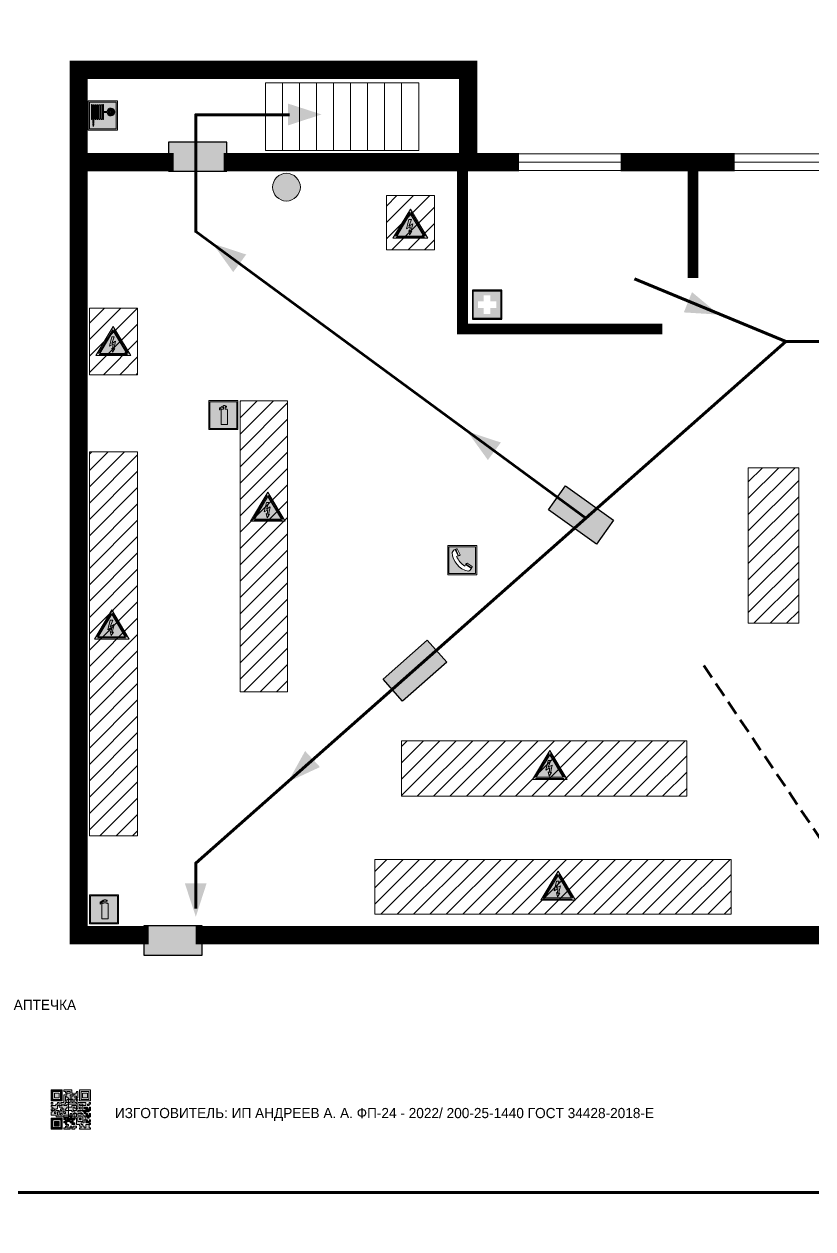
# Model space of a CAD drawing. Header units: millimetres. Extents: x 13114 to 67229, y 22859 to 38520.
# Drawn here: x 24663.7 to 24880.3, y 25450 to 25781.1 of the extents above; entities that cross this region are included whole.
import ezdxf

# ---------------------------------------------------------------- set-up
doc = ezdxf.new("R2010")
doc.units = ezdxf.units.MM
doc.linetypes.add('{ Wide Dash }', pattern=[12, 4, -2, 4, -2])
doc.layers.add('План_Штампы', color=7, linetype='Continuous')
doc.styles.add('обычный', font='arial.ttf')

# ---------------------------------------------------------------- blocks, each defined once
blk = doc.blocks.new('QR')
at = {"lineweight": 0}
h = blk.add_hatch(color=256, dxfattribs=at)
h.dxf.hatch_style = 1
h.paths.add_polyline_path([(9241.16, 2687.38), (9242.01, 2687.38), (9242.01, 2687.83), (9241.59, 2687.83), (9241.59, 2688.68), (9239.45, 2688.68), (9239.45, 2688.25), (9239.86, 2688.25), (9239.86, 2687.83), (9240.29, 2687.83), (9240.29, 2688.25), (9241.16, 2688.25), (9241.16, 2687.83), (9240.29, 2687.83), (9240.29, 2687.38), (9239.45, 2687.38), (9239.45, 2685.22), (9238.57, 2685.22), (9238.57, 2684.8), (9239.02, 2684.8), (9239.02, 2684.37), (9238.13, 2684.37), (9238.13, 2683.92), (9239.02, 2683.92), (9239.02, 2683.5), (9239.44, 2683.5), (9239.44, 2682.64), (9239.87, 2682.64), (9239.87, 2682.18), (9239.44, 2682.18), (9239.44, 2682.64), (9238.13, 2682.64), (9238.13, 2681.76), (9237.71, 2681.76), (9237.71, 2682.64), (9238.13, 2682.64), (9238.13, 2683.07), (9237.27, 2683.07), (9237.27, 2683.51), (9237.71, 2683.51), (9237.71, 2684.37), (9238.13, 2684.37), (9238.13, 2685.22), (9237.71, 2685.22), (9237.71, 2684.8), (9237.28, 2684.8), (9237.28, 2684.38), (9235.98, 2684.38), (9235.98, 2683.92), (9236.4, 2683.92), (9236.4, 2683.49), (9236.84, 2683.49), (9236.84, 2683.07), (9236.4, 2683.07), (9236.4, 2682.64), (9235.98, 2682.64), (9235.98, 2681.76), (9237.29, 2681.76), (9237.29, 2681.33), (9239.43, 2681.33), (9239.43, 2681.76), (9240.74, 2681.76), (9240.74, 2683.05), (9239.87, 2683.05), (9239.87, 2683.5), (9240.29, 2683.5), (9240.29, 2683.91), (9240.74, 2683.91), (9240.74, 2684.81), (9240.29, 2684.81), (9240.29, 2684.79), (9240.29, 2684.37), (9239.45, 2684.37), (9239.45, 2684.8), (9239.87, 2684.8), (9239.87, 2685.21), (9240.74, 2685.21), (9240.74, 2686.1), (9240.29, 2686.1), (9240.29, 2685.64), (9239.86, 2685.64), (9239.86, 2686.95), (9240.29, 2686.95), (9240.29, 2686.52), (9240.74, 2686.52), (9240.74, 2686.1), (9241.16, 2686.1), (9241.16, 2686.53), (9241.59, 2686.53), (9241.59, 2686.1), (9242.02, 2686.1), (9242.02, 2685.21), (9241.59, 2685.21), (9241.59, 2686.1), (9241.16, 2686.1), (9241.16, 2685.21), (9240.74, 2685.21), (9240.74, 2684.81), (9242.89, 2684.81), (9242.89, 2685.22), (9242.47, 2685.22), (9242.47, 2686.11), (9242.89, 2686.11), (9242.89, 2686.52), (9242.46, 2686.52), (9242.46, 2686.95), (9242.89, 2686.95), (9242.89, 2686.52), (9243.32, 2686.52), (9243.32, 2688.26), (9242.9, 2688.26), (9242.9, 2687.83), (9242.47, 2687.83), (9242.47, 2687.38), (9242.01, 2687.38), (9242.01, 2686.94), (9241.16, 2686.94)])
h.paths.add_polyline_path([(9239.02, 2682.18), (9239.02, 2681.76), (9238.54, 2681.76), (9238.54, 2682.18)], flags=16)
h.paths.add_polyline_path([(9237.27, 2682.65), (9237.27, 2682.19), (9236.83, 2682.19), (9236.83, 2682.65)], flags=16)
h = blk.add_hatch(color=256, dxfattribs=at)
h.dxf.hatch_style = 1
h.paths.add_polyline_path([(9238.15, 2687.83), (9236.83, 2687.83), (9236.83, 2686.52), (9238.15, 2686.52)], flags=0)
h.paths.add_polyline_path([(9239.01, 2685.65), (9239.01, 2688.68), (9235.98, 2688.68), (9235.98, 2685.65)])
h.paths.add_polyline_path([(9236.41, 2686.1), (9236.41, 2688.26), (9238.56, 2688.26), (9238.56, 2686.1)], flags=16)
h.paths.add_polyline_path([(9236.83, 2686.52), (9236.83, 2687.83), (9238.15, 2687.83), (9238.15, 2686.52)], flags=0)
h = blk.add_hatch(color=256, dxfattribs=at)
h.dxf.hatch_style = 1
h.paths.add_polyline_path([(9238.15, 2686.52), (9238.15, 2687.83), (9236.83, 2687.83), (9236.83, 2686.52)])
h.paths.add_polyline_path([(9245.91, 2686.52), (9245.91, 2687.83), (9244.59, 2687.83), (9244.59, 2686.52)], flags=0)
h.paths.add_polyline_path([(9246.77, 2685.65), (9246.77, 2688.68), (9243.74, 2688.68), (9243.74, 2685.65)])
h.paths.add_polyline_path([(9244.17, 2686.1), (9244.17, 2688.26), (9246.32, 2688.26), (9246.32, 2686.1)], flags=16)
h.paths.add_polyline_path([(9244.59, 2686.52), (9244.59, 2687.83), (9245.91, 2687.83), (9245.91, 2686.52)], flags=0)
h = blk.add_hatch(color=256, dxfattribs=at)
h.dxf.hatch_style = 1
h.paths.add_polyline_path([(9243.32, 2686.11), (9242.89, 2686.11), (9242.89, 2685.64), (9243.32, 2685.64)])
h.paths.add_polyline_path([(9239.02, 2683.07), (9239.02, 2683.5), (9238.56, 2683.5), (9238.56, 2683.07)])
h.paths.add_polyline_path([(9236.4, 2684.8), (9236.4, 2685.22), (9235.98, 2685.22), (9235.98, 2684.8)])
h.paths.add_polyline_path([(9236.4, 2683.07), (9236.4, 2683.49), (9235.98, 2683.49), (9235.98, 2683.07)])
h = blk.add_hatch(color=256, dxfattribs=at)
h.dxf.hatch_style = 1
h.paths.add_polyline_path([(9240.75, 2681.76), (9240.75, 2681.35), (9241.17, 2681.35), (9241.17, 2681.76)])
h.paths.add_polyline_path([(9241.6, 2682.18), (9241.17, 2682.18), (9241.17, 2681.76), (9241.6, 2681.76)])
h.paths.add_polyline_path([(9242.47, 2681.34), (9242.47, 2682.19), (9242.02, 2682.19), (9242.02, 2681.76), (9241.6, 2681.76), (9241.6, 2681.34)])
h.paths.add_polyline_path([(9239.87, 2678.3), (9239.44, 2678.3), (9239.44, 2677.89), (9241.17, 2677.89), (9241.17, 2678.3), (9240.28, 2678.3), (9240.28, 2678.73), (9239.87, 2678.73)])
h.paths.add_polyline_path([(9240.75, 2678.73), (9240.75, 2679.19), (9240.28, 2679.19), (9240.28, 2678.73)])
h.paths.add_polyline_path([(9241.6, 2678.73), (9241.17, 2678.73), (9241.17, 2678.3), (9241.6, 2678.3)])
h.paths.add_polyline_path([(9242.02, 2678.3), (9241.6, 2678.3), (9241.6, 2677.89), (9242.48, 2677.89), (9242.48, 2678.31), (9242.9, 2678.31), (9242.9, 2678.73), (9242.02, 2678.73)])
h.paths.add_polyline_path([(9246.36, 2684.37), (9246.36, 2684.79), (9245.93, 2684.79), (9245.93, 2684.37)])
h.paths.add_polyline_path([(9246.78, 2685.2), (9246.36, 2685.2), (9246.36, 2684.79), (9246.78, 2684.79)])
h.paths.add_polyline_path([(9245.91, 2687.83), (9244.59, 2687.83), (9244.59, 2686.52), (9245.91, 2686.52)])
h = blk.add_hatch(color=256, dxfattribs=at)
h.dxf.hatch_style = 1
h.paths.add_polyline_path([(9243.32, 2682.64), (9243.32, 2683.07), (9244.62, 2683.07), (9244.62, 2684.37), (9243.74, 2684.37), (9243.74, 2684.8), (9244.62, 2684.8), (9244.62, 2684.37), (9245.48, 2684.37), (9245.48, 2685.22), (9243.32, 2685.22), (9243.32, 2683.5), (9242.89, 2683.5), (9242.89, 2683.06), (9242.01, 2683.06), (9242.01, 2683.91), (9242.47, 2683.91), (9242.47, 2683.5), (9242.89, 2683.5), (9242.89, 2684.38), (9241.59, 2684.38), (9241.59, 2683.91), (9240.74, 2683.91), (9240.74, 2683.05), (9241.59, 2683.05), (9241.59, 2682.64), (9242.47, 2682.64), (9242.47, 2682.19), (9242.91, 2682.19), (9242.91, 2681.34), (9242.48, 2681.34), (9242.48, 2680.91), (9242.91, 2680.91), (9242.91, 2679.17), (9243.75, 2679.17), (9243.75, 2678.73), (9244.2, 2678.73), (9244.2, 2678.3), (9243.75, 2678.3), (9243.75, 2677.88), (9246.78, 2677.88), (9246.78, 2678.3), (9246.35, 2678.3), (9246.35, 2679.19), (9245.48, 2679.19), (9245.48, 2678.31), (9245.05, 2678.31), (9245.05, 2678.73), (9244.62, 2678.73), (9244.62, 2679.19), (9244.2, 2679.19), (9244.2, 2679.61), (9245.05, 2679.61), (9245.05, 2680.46), (9245.48, 2680.46), (9245.48, 2681.34), (9245.04, 2681.34), (9245.04, 2681.76), (9244.63, 2681.76), (9244.63, 2682.19), (9244.21, 2682.19), (9244.21, 2681.76), (9243.32, 2681.76), (9243.32, 2682.19), (9244.21, 2682.19), (9244.21, 2682.64)])
h.paths.add_polyline_path([(9243.75, 2683.49), (9243.75, 2683.92), (9244.21, 2683.92), (9244.21, 2683.49)], flags=16)
h.paths.add_polyline_path([(9243.32, 2681.34), (9244.63, 2681.34), (9244.63, 2680.04), (9243.32, 2680.04)], flags=16)
h.paths.add_polyline_path([(9243.76, 2680.89), (9244.18, 2680.89), (9244.18, 2680.48), (9243.76, 2680.48)], flags=0)
h = blk.add_hatch(color=256, dxfattribs=at)
h.dxf.hatch_style = 1
h.paths.add_polyline_path([(9246.36, 2683.07), (9246.78, 2683.07), (9246.78, 2683.92), (9246.36, 2683.92), (9246.36, 2683.49), (9245.92, 2683.49), (9245.92, 2683.92), (9245.06, 2683.92), (9245.06, 2683.49), (9245.48, 2683.49), (9245.48, 2683.07), (9244.62, 2683.07), (9244.62, 2682.65), (9245.05, 2682.65), (9245.05, 2682.18), (9245.48, 2682.18), (9245.48, 2682.65), (9246.36, 2682.65)])
h.paths.add_polyline_path([(9246.78, 2682.18), (9246.36, 2682.18), (9246.36, 2681.75), (9245.92, 2681.75), (9245.92, 2682.18), (9245.48, 2682.18), (9245.48, 2681.34), (9245.48, 2681.34), (9245.94, 2681.34), (9245.94, 2680.91), (9246.36, 2680.91), (9246.36, 2681.34), (9246.78, 2681.34)])
h = blk.add_hatch(color=256, dxfattribs=at)
h.dxf.hatch_style = 1
h.paths.add_polyline_path([(9235.98, 2680.9), (9235.98, 2677.86), (9239.02, 2677.86), (9239.02, 2680.9)])
h.paths.add_polyline_path([(9238.57, 2680.48), (9238.57, 2678.32), (9236.41, 2678.32), (9236.41, 2680.48)], flags=16)
h.paths.add_polyline_path([(9238.15, 2680.05), (9238.15, 2678.74), (9236.83, 2678.74), (9236.83, 2680.05)], flags=0)
h = blk.add_hatch(color=256, dxfattribs=at)
h.dxf.hatch_style = 1
h.paths.add_polyline_path([(9238.15, 2680.05), (9236.83, 2680.05), (9236.83, 2678.74), (9238.15, 2678.74)])
h = blk.add_hatch(color=256, dxfattribs=at)
h.dxf.hatch_style = 1
h.paths.add_polyline_path([(9242.02, 2680.46), (9242.48, 2680.46), (9242.48, 2680.91), (9241.58, 2680.91), (9241.58, 2681.35), (9241.17, 2681.35), (9241.17, 2680.91), (9240.75, 2680.91), (9240.75, 2681.33), (9239.43, 2681.33), (9239.43, 2680.46), (9239.86, 2680.46), (9239.86, 2680.92), (9240.3, 2680.92), (9240.3, 2680.46), (9239.86, 2680.46), (9239.86, 2680.04), (9239.44, 2680.04), (9239.44, 2679.62), (9239.86, 2679.62), (9239.86, 2679.19), (9240.29, 2679.19), (9240.29, 2680.03), (9241.18, 2680.03), (9241.18, 2680.47), (9241.6, 2680.47), (9241.6, 2680.03), (9241.18, 2680.03), (9241.18, 2679.61), (9241.6, 2679.61), (9241.6, 2679.19), (9242.47, 2679.19), (9242.47, 2679.6), (9242.02, 2679.6)])
h = blk.add_hatch(color=256, dxfattribs=at)
h.dxf.hatch_style = 1
h.paths.add_polyline_path([(9244.18, 2680.48), (9244.18, 2680.89), (9243.76, 2680.89), (9243.76, 2680.48)])
h = blk.add_hatch(color=256, dxfattribs=at)
h.dxf.hatch_style = 1
h.paths.add_polyline_path([(9245.93, 2680.04), (9245.93, 2680.46), (9245.48, 2680.46), (9245.48, 2679.62), (9246.35, 2679.62), (9246.35, 2680.04)])
h.paths.add_polyline_path([(9246.78, 2680.04), (9246.78, 2680.46), (9246.35, 2680.46), (9246.35, 2680.04)])
h.paths.add_polyline_path([(9246.78, 2679.18), (9246.78, 2679.62), (9246.35, 2679.62), (9246.35, 2679.18)])
for points in [[(9237.71, 2685.22), (9238.13, 2685.22), (9238.13, 2684.37), (9237.71, 2684.37), (9237.71, 2683.51), (9237.27, 2683.51), (9237.27, 2683.07), (9238.13, 2683.07), (9238.13, 2682.64), (9237.71, 2682.64), (9237.71, 2681.76), (9238.13, 2681.76), (9238.13, 2682.64), (9239.44, 2682.64), (9239.44, 2683.5), (9239.02, 2683.5), (9239.02, 2683.07), (9238.56, 2683.07), (9238.56, 2683.5), (9239.02, 2683.5), (9239.02, 2683.92), (9238.13, 2683.92), (9238.13, 2684.37), (9239.02, 2684.37), (9239.02, 2684.8), (9238.57, 2684.8), (9238.57, 2685.22), (9239.45, 2685.22), (9239.45, 2687.38), (9240.29, 2687.38), (9240.29, 2687.83), (9239.86, 2687.83), (9239.86, 2688.25), (9239.45, 2688.25), (9239.45, 2688.68), (9241.59, 2688.68), (9241.59, 2687.83), (9242.01, 2687.83), (9242.01, 2687.38), (9242.47, 2687.38), (9242.47, 2687.83), (9242.9, 2687.83), (9242.9, 2688.26), (9243.32, 2688.26), (9243.32, 2686.52), (9242.89, 2686.52), (9242.89, 2686.11), (9243.32, 2686.11), (9243.32, 2685.64), (9242.89, 2685.64), (9242.89, 2686.11), (9242.47, 2686.11), (9242.47, 2685.22), (9242.89, 2685.22), (9242.89, 2684.81), (9240.74, 2684.81), (9240.74, 2683.91), (9241.59, 2683.91), (9241.59, 2684.38), (9242.89, 2684.38), (9242.89, 2683.5), (9242.47, 2683.5), (9242.47, 2683.91), (9242.01, 2683.91), (9242.01, 2683.06), (9242.89, 2683.06), (9242.89, 2683.5), (9243.32, 2683.5), (9243.32, 2685.22), (9245.48, 2685.22), (9245.48, 2684.37), (9244.62, 2684.37), (9244.62, 2683.07), (9245.48, 2683.07), (9245.48, 2683.49), (9245.06, 2683.49), (9245.06, 2683.92), (9245.92, 2683.92), (9245.92, 2683.49), (9246.36, 2683.49), (9246.36, 2683.92), (9246.78, 2683.92), (9246.78, 2683.07), (9246.36, 2683.07), (9246.36, 2682.65), (9245.48, 2682.65), (9245.48, 2682.18), (9245.92, 2682.18), (9245.92, 2681.75), (9246.36, 2681.75), (9246.36, 2682.18), (9246.78, 2682.18), (9246.78, 2681.34), (9246.36, 2681.34), (9246.36, 2680.91), (9245.94, 2680.91), (9245.94, 2681.34), (9245.48, 2681.34), (9245.48, 2680.46), (9245.93, 2680.46), (9245.93, 2680.04), (9246.35, 2680.04), (9246.35, 2680.46), (9246.78, 2680.46), (9246.78, 2680.04), (9246.78, 2680.04), (9246.35, 2680.04), (9246.35, 2679.62), (9246.78, 2679.62), (9246.78, 2679.18), (9246.35, 2679.18), (9246.35, 2678.3), (9246.78, 2678.3), (9246.78, 2677.88), (9243.75, 2677.88), (9243.75, 2678.3), (9244.2, 2678.3), (9244.2, 2678.73), (9243.75, 2678.73), (9243.75, 2679.17), (9242.91, 2679.17), (9242.91, 2680.91), (9242.48, 2680.91), (9242.48, 2680.46), (9242.02, 2680.46), (9242.02, 2679.6), (9242.47, 2679.6), (9242.47, 2679.19), (9241.6, 2679.19), (9241.6, 2679.61), (9241.18, 2679.61), (9241.18, 2680.03), (9240.29, 2680.03), (9240.29, 2679.19), (9240.75, 2679.19), (9240.75, 2678.73), (9240.28, 2678.73), (9240.28, 2678.3), (9241.17, 2678.3), (9241.17, 2678.73), (9241.6, 2678.73), (9241.6, 2678.3), (9242.02, 2678.3), (9242.02, 2678.73), (9242.9, 2678.73), (9242.9, 2678.31), (9242.48, 2678.31), (9242.48, 2677.89), (9241.6, 2677.89), (9241.6, 2678.3), (9241.17, 2678.3), (9241.17, 2677.89), (9239.44, 2677.89), (9239.44, 2678.3), (9239.87, 2678.3), (9239.87, 2678.73), (9240.28, 2678.73), (9240.28, 2679.19), (9240.29, 2679.19), (9239.86, 2679.19), (9239.86, 2679.62), (9239.44, 2679.62), (9239.44, 2680.04), (9239.86, 2680.04), (9239.86, 2680.46), (9239.43, 2680.46), (9239.43, 2681.33), (9237.29, 2681.33), (9237.29, 2681.76), (9235.98, 2681.76), (9235.98, 2682.64), (9236.4, 2682.64), (9236.4, 2683.07), (9235.98, 2683.07), (9235.98, 2683.49), (9236.4, 2683.49), (9236.4, 2683.92), (9235.98, 2683.92), (9235.98, 2684.38), (9237.28, 2684.38), (9237.28, 2684.8), (9237.71, 2684.8), (9237.71, 2685.22), (9237.92, 2685.22)], [(9240.74, 2685.21), (9239.87, 2685.21), (9239.87, 2684.8), (9239.45, 2684.8), (9239.45, 2684.37), (9240.29, 2684.37), (9240.29, 2684.79), (9240.29, 2684.81), (9240.74, 2684.81), (9240.74, 2685.21), (9239.87, 2685.21)], [(9240.74, 2686.1), (9240.74, 2686.52), (9240.29, 2686.52), (9240.29, 2686.95), (9239.86, 2686.95), (9239.86, 2685.64), (9240.29, 2685.64), (9240.29, 2686.1), (9240.74, 2686.1), (9240.74, 2686.52)], [(9240.74, 2683.05), (9240.74, 2681.76), (9239.43, 2681.76), (9239.43, 2681.33), (9240.75, 2681.33), (9240.75, 2681.35), (9240.75, 2680.91), (9241.17, 2680.91), (9241.17, 2681.35), (9241.58, 2681.35), (9241.58, 2680.91), (9242.48, 2680.91), (9242.48, 2681.34), (9242.91, 2681.34), (9242.91, 2682.19), (9242.47, 2682.19), (9242.47, 2682.64), (9241.59, 2682.64), (9241.59, 2683.05), (9240.74, 2683.05)], [(9240.74, 2683.91), (9240.29, 2683.91), (9240.29, 2683.5), (9239.87, 2683.5), (9239.87, 2683.05), (9240.74, 2683.05), (9240.74, 2683.91)], [(9241.6, 2681.76), (9242.02, 2681.76), (9242.02, 2682.19), (9242.47, 2682.19), (9242.47, 2681.34), (9241.6, 2681.34), (9241.6, 2681.76)], [(9244.62, 2683.07), (9243.32, 2683.07), (9243.32, 2682.64), (9244.21, 2682.64), (9244.21, 2682.19), (9243.32, 2682.19), (9243.32, 2681.76), (9244.21, 2681.76), (9244.21, 2682.19), (9244.63, 2682.19), (9244.63, 2681.76), (9245.04, 2681.76), (9245.04, 2681.34), (9245.48, 2681.34)], [(9244.62, 2684.37), (9244.62, 2684.8), (9243.74, 2684.8), (9243.74, 2684.37), (9244.62, 2684.37)], [(9245.48, 2682.18), (9245.05, 2682.18), (9245.05, 2682.65), (9244.62, 2682.65), (9244.62, 2683.07)], [(9245.48, 2682.18), (9245.48, 2681.34)], [(9239.86, 2680.46), (9239.86, 2680.92), (9240.3, 2680.92), (9240.3, 2680.46), (9239.86, 2680.46)], [(9245.48, 2680.46), (9245.05, 2680.46), (9245.05, 2679.61), (9244.2, 2679.61), (9244.2, 2679.19), (9244.62, 2679.19), (9244.62, 2678.73), (9245.05, 2678.73), (9245.05, 2678.31), (9245.48, 2678.31), (9245.48, 2679.19), (9246.35, 2679.19), (9246.35, 2679.07)], [(9246.35, 2679.62), (9245.48, 2679.62), (9245.48, 2680.46)], [(9245.48, 2680.46), (9245.48, 2679.62), (9246.35, 2679.62), (9246.35, 2680.04), (9245.93, 2680.04), (9245.93, 2680.46), (9245.48, 2680.46), (9245.48, 2679.62)], [(9246.35, 2679.62), (9246.35, 2679.18)]]:
    blk.add_lwpolyline(points, dxfattribs=at)
for points in [[(9235.98, 2685.65), (9239.01, 2685.65), (9239.01, 2688.68), (9235.98, 2688.68)], [(9243.74, 2685.65), (9246.77, 2685.65), (9246.77, 2688.68), (9243.74, 2688.68)], [(9235.98, 2684.8), (9236.4, 2684.8), (9236.4, 2685.22), (9235.98, 2685.22)], [(9236.41, 2688.26), (9238.56, 2688.26), (9238.56, 2686.1), (9236.41, 2686.1)], [(9236.83, 2687.83), (9238.15, 2687.83), (9238.15, 2686.52), (9236.83, 2686.52)], [(9240.29, 2687.83), (9241.16, 2687.83), (9241.16, 2688.25), (9240.29, 2688.25)], [(9240.29, 2688.25), (9241.16, 2688.25), (9241.16, 2687.83), (9240.29, 2687.83)], [(9241.16, 2686.1), (9240.74, 2686.1), (9240.74, 2685.21), (9241.16, 2685.21)], [(9242.01, 2687.38), (9241.16, 2687.38), (9241.16, 2686.94), (9242.01, 2686.94)], [(9241.16, 2687.38), (9242.01, 2687.38), (9242.01, 2686.94), (9241.16, 2686.94)], [(9241.16, 2686.53), (9241.59, 2686.53), (9241.59, 2686.1), (9241.16, 2686.1)], [(9241.59, 2686.1), (9242.02, 2686.1), (9242.02, 2685.21), (9241.59, 2685.21)], [(9242.89, 2686.52), (9242.46, 2686.52), (9242.46, 2686.95), (9242.89, 2686.95)], [(9244.17, 2688.26), (9246.32, 2688.26), (9246.32, 2686.1), (9244.17, 2686.1)], [(9244.59, 2687.83), (9245.91, 2687.83), (9245.91, 2686.52), (9244.59, 2686.52)], [(9246.36, 2685.2), (9246.78, 2685.2), (9246.78, 2684.79), (9246.36, 2684.79)], [(9236.4, 2683.07), (9236.84, 2683.07), (9236.84, 2683.49), (9236.4, 2683.49)], [(9236.83, 2682.19), (9237.27, 2682.19), (9237.27, 2682.65), (9236.83, 2682.65)], [(9238.54, 2682.18), (9239.02, 2682.18), (9239.02, 2681.76), (9238.54, 2681.76)], [(9239.44, 2682.64), (9239.87, 2682.64), (9239.87, 2682.18), (9239.44, 2682.18)], [(9240.75, 2681.76), (9241.17, 2681.76), (9241.17, 2681.35), (9240.75, 2681.35)], [(9241.17, 2682.18), (9241.6, 2682.18), (9241.6, 2681.76), (9241.17, 2681.76)], [(9243.75, 2683.92), (9244.21, 2683.92), (9244.21, 2683.49), (9243.75, 2683.49)], [(9245.93, 2684.79), (9246.36, 2684.79), (9246.36, 2684.37), (9245.93, 2684.37)], [(9235.98, 2677.86), (9239.02, 2677.86), (9239.02, 2680.9), (9235.98, 2680.9)], [(9236.41, 2680.48), (9238.57, 2680.48), (9238.57, 2678.32), (9236.41, 2678.32)], [(9236.83, 2680.05), (9238.15, 2680.05), (9238.15, 2678.74), (9236.83, 2678.74)], [(9241.18, 2680.03), (9241.6, 2680.03), (9241.6, 2680.47), (9241.18, 2680.47)], [(9243.32, 2680.04), (9244.63, 2680.04), (9244.63, 2681.34), (9243.32, 2681.34)], [(9243.76, 2680.89), (9244.18, 2680.89), (9244.18, 2680.48), (9243.76, 2680.48)]]:
    blk.add_lwpolyline(points, close=True, dxfattribs=at)
blk = doc.blocks.new('A$C7B4425F7')
at = {"true_color": 0xffffff}
blk.add_hatch(color=7, dxfattribs=at).paths.add_polyline_path([(0, 0), (-16, 0), (-16, -8), (0, -8)])
h = blk.add_hatch(color=126)
h.paths.add_polyline_path([(-0.2, -0.2), (-15.8, -0.2), (-15.8, -7.8), (-0.2, -7.8)])
h.paths.add_polyline_path([(-11.76, -2.03), (-11.76, -3.66), (-11.17, -3.66, -0.568275), (-11.17, -6.18), (-12.58, -6.18), (-12.58, -2.03)], flags=16)
h.paths.add_polyline_path([(-13.33, -4.12, -0.495768), (-13.59, -6.18), (-15.03, -6.18), (-15.03, -2.03), (-13.59, -2.03, -0.487973)], flags=16)
h.paths.add_polyline_path([(-10.25, -2.03), (-9.48, -2.03), (-9.48, -6.18), (-10.25, -6.18)], flags=16)
h.paths.add_polyline_path([(-13.84, -3.69), (-14.24, -3.69), (-14.24, -3.03), (-13.9, -3.03, -0.692621)], flags=0)
h.paths.add_polyline_path([(-9.15, -2.03), (-8.4, -2.03), (-8.04, -3.07), (-7.68, -2.03), (-6.93, -2.03), (-7.64, -4.1), (-6.93, -6.18), (-7.68, -6.18), (-8.04, -5.14), (-8.4, -6.18), (-9.15, -6.18), (-8.44, -4.1)], flags=16)
h.paths.add_polyline_path([(-11.76, -4.46), (-11.42, -4.46, -0.692621), (-11.36, -5.12), (-11.76, -5.12)], flags=0)
h.paths.add_polyline_path([(-13.9, -5.2), (-14.24, -5.2), (-14.24, -4.55), (-13.84, -4.55, -0.708038)], flags=0)
edge = h.paths.add_edge_path(flags=16)
edge.add_ellipse((-5.51, -4.08), major_axis=(0, 2.05), ratio=0.586184, start_angle=0, end_angle=360)
edge = h.paths.add_edge_path(flags=0)
edge.add_ellipse((-5.51, -4.08), major_axis=(0, 1.14), ratio=0.454828, start_angle=0, end_angle=360)
h.paths.add_polyline_path([(-4.13, -4.96, 0.377264), (-3.48, -4.52, 0.0555), (-3.16, -2.03), (-1.66, -2.03), (-1.66, -4.96), (-0.96, -4.96), (-0.96, -7.01), (-1.75, -7.01), (-1.75, -6.18), (-3.3, -6.18), (-3.3, -7.02), (-4.13, -7.02)], flags=16)
h.paths.add_polyline_path([(-2.73, -2.91), (-2.28, -2.91), (-2.28, -4.96), (-3.05, -4.96, 0.079136)], flags=0)
at = {"color": 126}
blk.add_lwpolyline([(-16, -8), (0, -8), (0, 0), (-16, 0)], close=True, dxfattribs=at)
blk = doc.blocks.new('A$C37112FD5')
at = {"true_color": 0xf5f5ff}
h = blk.add_hatch(color=7, dxfattribs=at)
h.dxf.hatch_style = 1
h.paths.add_polyline_path([(12.8, -7.4), (0, -7.4), (0, -20.2), (12.8, -20.2)])
h.paths.add_polyline_path([(12.29, -7.91), (12.29, -19.69), (0.51, -19.69), (0.51, -7.91)], flags=16)
h.paths.add_polyline_path([(4.98, -9.04, -0.42597), (5.17, -9.22), (5.17, -12.25), (5.17, -15.29, -0.432244), (4.98, -15.47), (4.83, -15.47, -0.42597), (4.64, -15.29), (4.64, -12.25), (4.64, -9.22, -0.432244), (4.83, -9.04)], flags=0)
h.paths.add_polyline_path([(4.28, -9.22), (4.28, -12.25), (4.28, -15.29, -0.432244), (4.09, -15.47), (3.94, -15.47, -0.42597), (3.75, -15.29), (3.75, -12.25), (3.75, -9.22, -0.432244), (3.94, -9.04), (4.09, -9.04, -0.42597)], flags=0)
h.paths.add_polyline_path([(5.72, -9.04), (5.87, -9.04, -0.42597), (6.06, -9.22), (6.06, -12.25), (6.06, -15.29, -0.432244), (5.87, -15.47), (5.72, -15.47, -0.42597), (5.53, -15.29), (5.53, -12.25), (5.53, -9.22, -0.432244)], flags=0)
h.paths.add_polyline_path([(6.42, -8.9), (6.5, -8.9, -0.42597), (6.69, -9.08), (6.69, -12.03), (8.21, -12.03, -15.824349), (8.21, -12.47), (6.69, -12.47), (6.69, -15.42, -0.432244), (6.5, -15.6), (6.42, -15.6)], flags=0)
h.paths.add_polyline_path([(3.39, -9.22), (3.39, -12.25), (3.39, -15.29, -0.432244), (3.2, -15.47), (3.05, -15.47, -0.42597), (2.85, -15.29), (2.85, -12.25), (2.85, -9.22, -0.432244), (3.05, -9.04), (3.2, -9.04, -0.42597)], flags=0)
h.paths.add_polyline_path([(2.5, -9.22), (2.5, -16.71), (1.96, -16.71), (1.96, -9.22, -0.432244), (2.15, -9.04), (2.31, -9.04, -0.42597)], flags=0)
h.paths.add_polyline_path([(1.61, -8.9), (1.61, -15.6), (1.57, -15.6, -0.42597), (1.37, -15.42), (1.37, -12.03), (1.37, -9.09, -0.432244), (1.57, -8.9)], flags=0)
h.paths.add_polyline_path([(9.76, -10.81), (9.76, -12.03), (8.49, -12.03, -0.336371)], flags=0)
h.paths.add_polyline_path([(8.49, -12.47), (9.76, -12.47), (9.76, -13.7, -0.336371)], flags=0)
h.paths.add_polyline_path([(10.11, -10.81, -0.336371), (11.38, -12.03), (10.11, -12.03)], flags=0)
h.paths.add_polyline_path([(10.11, -12.47), (11.38, -12.47, -0.336371), (10.11, -13.7)], flags=0)
h.paths.add_polyline_path([(2.5, -16.84), (2.5, -17.05), (1.97, -17.05), (1.97, -16.84)], flags=0)
h.paths.add_polyline_path([(2.5, -17.24, -0.033778), (2.24, -18.6, -0.033778), (1.97, -17.24)], flags=0)
h = blk.add_hatch(color=242)
h.dxf.hatch_style = 1
h.paths.add_polyline_path([(12.29, -7.91), (0.51, -7.91), (0.51, -19.69), (12.29, -19.69)])
h.paths.add_polyline_path([(6.42, -15.6), (6.42, -8.9), (6.5, -8.9, -0.42597), (6.69, -9.08), (6.69, -12.03), (8.21, -12.03, -15.824349), (8.21, -12.47), (6.69, -12.47), (6.69, -15.42, -0.432244), (6.5, -15.6)], flags=16)
h.paths.add_polyline_path([(5.87, -15.47), (5.72, -15.47, -0.42597), (5.53, -15.29), (5.53, -12.25), (5.53, -9.22, -0.432244), (5.72, -9.04), (5.87, -9.04, -0.42597), (6.06, -9.22), (6.06, -12.25), (6.06, -15.29, -0.432244)], flags=16)
h.paths.add_polyline_path([(4.98, -15.47), (4.83, -15.47, -0.42597), (4.64, -15.29), (4.64, -12.25), (4.64, -9.22, -0.432244), (4.83, -9.04), (4.98, -9.04, -0.42597), (5.17, -9.22), (5.17, -12.25), (5.17, -15.29, -0.432244)], flags=16)
h.paths.add_polyline_path([(4.09, -15.47), (3.94, -15.47, -0.42597), (3.75, -15.29), (3.75, -12.25), (3.75, -9.22, -0.432244), (3.94, -9.04), (4.09, -9.04, -0.42597), (4.28, -9.22), (4.28, -12.25), (4.28, -15.29, -0.432244)], flags=16)
h.paths.add_polyline_path([(3.2, -15.47), (3.05, -15.47, -0.42597), (2.85, -15.29), (2.85, -12.25), (2.85, -9.22, -0.432244), (3.05, -9.04), (3.2, -9.04, -0.42597), (3.39, -9.22), (3.39, -12.25), (3.39, -15.29, -0.432244)], flags=16)
h.paths.add_polyline_path([(2.5, -17.05), (1.97, -17.05), (1.97, -16.84), (2.5, -16.84)], flags=16)
h.paths.add_polyline_path([(2.5, -17.24, -0.033778), (2.24, -18.6, -0.033778), (1.97, -17.24)], flags=16)
h.paths.add_polyline_path([(2.5, -16.71), (1.96, -16.71), (1.96, -9.22, -0.432244), (2.15, -9.04), (2.31, -9.04, -0.42597), (2.5, -9.22)], flags=16)
h.paths.add_polyline_path([(1.61, -15.6), (1.57, -15.6, -0.42597), (1.37, -15.42), (1.37, -12.03), (1.37, -9.09, -0.432244), (1.57, -8.9), (1.61, -8.9)], flags=16)
h.paths.add_polyline_path([(8.49, -12.47), (9.76, -12.47), (9.76, -13.7, -0.336371)], flags=0)
h.paths.add_polyline_path([(10.11, -13.7), (10.11, -12.47), (11.38, -12.47, -0.336371)], flags=0)
h.paths.add_polyline_path([(8.49, -12.03, -0.336371), (9.76, -10.81), (9.76, -12.03)], flags=0)
h.paths.add_polyline_path([(10.11, -12.03), (10.11, -10.81, -0.336371), (11.38, -12.03)], flags=0)
h = blk.add_hatch(color=7, dxfattribs=at)
h.dxf.hatch_style = 1
h.paths.add_polyline_path([(1.61, -8.9), (1.57, -8.9, 0.432244), (1.37, -9.09), (1.37, -12.03), (1.37, -15.42, 0.42597), (1.57, -15.6), (1.61, -15.6)])
h.paths.add_polyline_path([(2.5, -9.22, 0.42597), (2.31, -9.04), (2.15, -9.04, 0.432244), (1.96, -9.22), (1.96, -16.71), (2.5, -16.71)])
h.paths.add_polyline_path([(2.5, -16.84), (1.97, -16.84), (1.97, -17.05), (2.5, -17.05)])
h.paths.add_polyline_path([(2.5, -17.24), (1.97, -17.24, 0.033778), (2.24, -18.6, 0.033778)])
h.paths.add_polyline_path([(3.39, -12.25), (3.39, -9.22, 0.42597), (3.2, -9.04), (3.05, -9.04, 0.432244), (2.85, -9.22), (2.85, -12.25), (2.85, -15.29, 0.42597), (3.05, -15.47), (3.2, -15.47, 0.432244), (3.39, -15.29)])
h.paths.add_polyline_path([(4.28, -12.25), (4.28, -9.22, 0.42597), (4.09, -9.04), (3.94, -9.04, 0.432244), (3.75, -9.22), (3.75, -12.25), (3.75, -15.29, 0.42597), (3.94, -15.47), (4.09, -15.47, 0.432244), (4.28, -15.29)])
h.paths.add_polyline_path([(5.17, -12.25), (5.17, -9.22, 0.42597), (4.98, -9.04), (4.83, -9.04, 0.432244), (4.64, -9.22), (4.64, -12.25), (4.64, -15.29, 0.42597), (4.83, -15.47), (4.98, -15.47, 0.432244), (5.17, -15.29)])
h.paths.add_polyline_path([(6.06, -12.25), (6.06, -9.22, 0.42597), (5.87, -9.04), (5.72, -9.04, 0.432244), (5.53, -9.22), (5.53, -12.25), (5.53, -15.29, 0.42597), (5.72, -15.47), (5.87, -15.47, 0.432244), (6.06, -15.29)])
h.paths.add_polyline_path([(6.69, -12.47), (8.21, -12.47, 15.824349), (8.21, -12.03), (6.69, -12.03), (6.69, -9.08, 0.42597), (6.5, -8.9), (6.42, -8.9), (6.42, -15.6), (6.5, -15.6, 0.432244), (6.69, -15.42)])
h.paths.add_polyline_path([(8.49, -12.47), (9.76, -12.47), (9.76, -13.7, -0.336371)], flags=16)
h.paths.add_polyline_path([(8.49, -12.03, -0.336371), (9.76, -10.81), (9.76, -12.03)], flags=16)
h.paths.add_polyline_path([(10.11, -12.47), (11.38, -12.47, -0.336371), (10.11, -13.7)], flags=16)
h.paths.add_polyline_path([(10.11, -12.03), (10.11, -10.81, -0.336371), (11.38, -12.03)], flags=16)
h = blk.add_hatch(color=242)
h.dxf.hatch_style = 1
h.paths.add_polyline_path([(9.76, -10.81, 0.336371), (8.49, -12.03), (9.76, -12.03)])
h.paths.add_polyline_path([(10.11, -10.81), (10.11, -12.03), (11.38, -12.03, 0.336371)])
h.paths.add_polyline_path([(11.38, -12.47), (10.11, -12.47), (10.11, -13.7, 0.336371)])
h.paths.add_polyline_path([(9.76, -12.47), (8.49, -12.47, 0.336371), (9.76, -13.7)])
at = {"color": 242, "lineweight": 5}
for p, q in [((0, -20.2), (0, -7.4)), ((0, -7.4), (12.8, -7.4)), ((1.37, -12.03), (1.37, -9.08)), ((1.57, -8.9), (1.61, -8.9)), ((1.61, -8.9), (1.61, -15.6)), ((1.96, -16.71), (1.96, -9.22)), ((2.15, -9.04), (2.31, -9.04)), ((2.5, -16.71), (2.5, -9.22)), ((2.85, -12.25), (2.85, -9.22)), ((3.05, -9.04), (3.2, -9.04)), ((3.39, -12.25), (3.39, -9.22)), ((3.75, -12.25), (3.75, -9.22)), ((3.94, -9.04), (4.09, -9.04)), ((4.28, -12.25), (4.28, -9.22)), ((4.64, -12.25), (4.64, -9.22)), ((4.83, -9.04), (4.98, -9.04)), ((5.17, -12.25), (5.17, -9.22)), ((5.53, -12.25), (5.53, -9.22)), ((5.72, -9.04), (5.87, -9.04)), ((6.06, -12.25), (6.06, -9.22)), ((6.42, -8.9), (6.42, -15.6)), ((6.5, -8.9), (6.42, -8.9)), ((6.69, -12.03), (6.69, -9.08)), ((12.8, -20.2), (12.8, -7.4)), ((1.37, -12.03), (1.37, -15.42)), ((1.57, -15.6), (1.61, -15.6)), ((2.85, -12.25), (2.85, -15.29)), ((3.05, -15.47), (3.2, -15.47)), ((3.39, -12.25), (3.39, -15.29)), ((3.75, -12.25), (3.75, -15.29)), ((3.94, -15.47), (4.09, -15.47)), ((4.28, -12.25), (4.28, -15.29)), ((4.64, -12.25), (4.64, -15.29)), ((4.83, -15.47), (4.98, -15.47)), ((5.17, -12.25), (5.17, -15.29)), ((5.53, -12.25), (5.53, -15.29)), ((5.72, -15.47), (5.87, -15.47)), ((6.06, -12.25), (6.06, -15.29)), ((6.42, -15.6), (6.5, -15.6)), ((8.21, -12.03), (6.69, -12.03)), ((8.21, -12.47), (6.69, -12.47)), ((6.69, -12.47), (6.69, -15.42)), ((9.76, -12.03), (8.49, -12.03)), ((9.76, -12.47), (8.49, -12.47)), ((9.76, -10.81), (9.76, -12.03)), ((9.76, -12.47), (9.76, -13.7)), ((10.11, -10.81), (10.11, -12.03)), ((11.38, -12.03), (10.11, -12.03)), ((11.38, -12.47), (10.11, -12.47)), ((10.11, -12.47), (10.11, -13.7)), ((0, -20.2), (12.8, -20.2)), ((1.96, -16.71), (2.5, -16.71)), ((1.97, -16.84), (2.5, -16.84)), ((1.97, -17.05), (1.97, -16.84)), ((2.5, -17.05), (1.97, -17.05)), ((1.97, -17.24), (2.5, -17.24)), ((2.5, -16.84), (2.5, -17.05))]:
    blk.add_line(p, q, dxfattribs=at)
blk.add_lwpolyline([(0.51, -7.91), (12.29, -7.91), (12.29, -19.69), (0.51, -19.69)], close=True, dxfattribs=at)
for centre, radius, start, end in [((1.56, -9.09), 0.182, 87.1027, 180.6071), ((2.15, -9.22), 0.182, 87.1027, 180.6071), ((2.32, -9.22), 0.182, 359.3929, 92.8973), ((3.04, -9.22), 0.182, 87.1027, 180.6071), ((3.21, -9.22), 0.182, 359.3929, 92.8973), ((3.93, -9.22), 0.182, 87.1027, 180.6071), ((4.1, -9.22), 0.182, 359.3929, 92.8973), ((4.82, -9.22), 0.182, 87.1027, 180.6071), ((4.99, -9.22), 0.182, 359.3929, 92.8973), ((5.71, -9.22), 0.182, 87.1027, 180.6071), ((5.88, -9.22), 0.182, 359.3929, 92.8973), ((6.51, -9.09), 0.182, 359.3929, 92.8973), ((9.93, -12.25), 1.74, 187.2319, 172.7681), ((1.56, -15.42), 0.182, 179.3929, 272.8973), ((3.04, -15.29), 0.182, 179.3929, 272.8973), ((3.21, -15.29), 0.182, 267.1027, 0.6071), ((3.93, -15.29), 0.182, 179.3929, 272.8973), ((4.1, -15.29), 0.182, 267.1027, 0.6071), ((4.82, -15.29), 0.182, 179.3929, 272.8973), ((4.99, -15.29), 0.182, 267.1027, 0.6071), ((5.71, -15.29), 0.182, 179.3929, 272.8973), ((5.88, -15.29), 0.182, 267.1027, 0.6071), ((6.51, -15.42), 0.182, 267.1027, 0.6071), ((9.93, -12.25), 1.46, 96.9927, 171.3585), ((9.93, -12.25), 1.46, 188.6415, 263.0073), ((9.93, -12.25), 1.46, 8.6415, 83.0073), ((9.93, -12.25), 1.46, 276.9927, 351.3585), ((12.17, -15.98), 10.27, 187.041, 194.7793), ((-7.7, -15.98), 10.27, 345.2207, 352.959)]:
    blk.add_arc(centre, radius, start, end, dxfattribs=at)
blk = doc.blocks.new('A$C3AD82952')
at = {"true_color": 0xf5f5ff}
h = blk.add_hatch(color=7, dxfattribs=at)
h.dxf.hatch_style = 1
h.paths.add_polyline_path([(8.21, 8.73, 0.414214), (7.89, 9.05), (7.22, 9.05), (7.22, 9.92), (7.59, 9.92, 1), (7.57, 10.36), (7.22, 10.36), (7.22, 10.6), (6.43, 10.6), (6.43, 10.36), (6.01, 10.36), (4.74, 9.59), (4.74, 8.69), (4.98, 8.73), (4.98, 9.26), (6.12, 9.91), (6.43, 9.91), (6.43, 9.05), (5.76, 9.05, 0.414214), (5.44, 8.73), (5.44, 2.2), (8.21, 2.2)], flags=0)
h.paths.add_polyline_path([(12.8, 12.8), (0, 12.8), (0, 0), (12.8, 0)])
h.paths.add_polyline_path([(0.51, 12.29), (12.29, 12.29), (12.29, 0.51), (0.51, 0.51)], flags=16)
h.paths.add_polyline_path([(4.74, 9.59), (6.01, 10.36), (6.43, 10.36), (6.43, 10.6), (7.22, 10.6), (7.22, 10.36), (7.59, 10.36, -0.94586), (7.59, 9.92), (7.22, 9.92), (7.22, 9.05), (7.89, 9.05, -0.414214), (8.21, 8.73), (8.21, 2.2), (5.44, 2.2), (5.44, 8.73, -0.414214), (5.76, 9.05), (6.43, 9.05), (6.43, 9.91), (6.12, 9.91), (4.98, 9.26), (4.98, 8.73), (4.74, 8.69)], flags=0)
h = blk.add_hatch(color=242)
h.dxf.hatch_style = 1
h.paths.add_polyline_path([(12.29, 12.29), (0.51, 12.29), (0.51, 0.51), (12.29, 0.51)])
h.paths.add_polyline_path([(4.74, 8.69), (4.74, 9.59), (6.01, 10.36), (6.43, 10.36), (6.43, 10.6), (7.22, 10.6), (7.22, 10.36), (7.59, 10.36, -0.94586), (7.59, 9.92), (7.22, 9.92), (7.22, 9.05), (7.89, 9.05, -0.414214), (8.21, 8.73), (8.21, 2.2), (5.44, 2.2), (5.44, 8.73, -0.414214), (5.76, 9.05), (6.43, 9.05), (6.43, 9.91), (6.12, 9.91), (4.98, 9.26), (4.98, 8.73)], flags=16)
h = blk.add_hatch(color=7, dxfattribs=at)
h.dxf.hatch_style = 1
h.paths.add_polyline_path([(8.21, 8.73, 0.414214), (7.89, 9.05), (7.22, 9.05), (7.22, 9.92), (7.59, 9.92, 1), (7.57, 10.36), (7.22, 10.36), (7.22, 10.6), (6.43, 10.6), (6.43, 10.36), (6.01, 10.36), (4.74, 9.59), (4.74, 8.69), (4.98, 8.73), (4.98, 9.26), (6.12, 9.91), (6.43, 9.91), (6.43, 9.05), (5.76, 9.05, 0.414214), (5.44, 8.73), (5.44, 2.2), (8.21, 2.2)])
at = {"color": 242, "lineweight": 5}
for p, q in [((0, 0), (0, 12.8)), ((0, 12.8), (12.8, 12.8)), ((7.22, 10.6), (6.43, 10.6)), ((6.43, 10.6), (6.43, 10.36)), ((7.22, 10.36), (7.22, 10.6)), ((12.8, 0), (12.8, 12.8)), ((6.01, 10.36), (4.74, 9.59)), ((4.74, 9.59), (4.74, 8.69)), ((4.74, 8.69), (4.98, 8.73)), ((4.98, 9.26), (6.12, 9.91)), ((4.98, 8.73), (4.98, 9.26)), ((5.44, 2.2), (5.44, 8.73)), ((5.76, 9.05), (6.43, 9.05)), ((6.01, 10.36), (6.43, 10.36)), ((6.12, 9.91), (6.43, 9.91)), ((6.43, 9.91), (6.43, 9.05)), ((7.59, 10.36), (7.22, 10.36)), ((7.22, 9.05), (7.22, 9.92)), ((7.59, 9.92), (7.22, 9.92)), ((7.89, 9.05), (7.22, 9.05)), ((8.21, 2.2), (8.21, 8.73)), ((0, 0), (12.8, 0)), ((5.44, 2.2), (8.21, 2.2))]:
    blk.add_line(p, q, dxfattribs=at)
blk.add_lwpolyline([(0.51, 12.29), (12.29, 12.29), (12.29, 0.51), (0.51, 0.51)], close=True, dxfattribs=at)
for centre, radius, start, end in [((5.76, 8.73), 0.32, 90, 180), ((7.58, 10.14), 0.223, 273.1875, 86.8125), ((7.89, 8.73), 0.32, 0, 90)]:
    blk.add_arc(centre, radius, start, end, dxfattribs=at)
blk = doc.blocks.new('A$C456E1F9C')
at = {"lineweight": 5}
h = blk.add_hatch(color=242, dxfattribs=at)
h.paths.add_polyline_path([(0.51, -1.47), (0.51, -13.26), (12.29, -13.26), (12.29, -1.47)])
h.paths.add_polyline_path([(5.42, -4.95, -0.254479), (4.78, -5.4), (3.52, -2.53, -0.209735), (4.23, -2.4)], flags=16)
h.paths.add_polyline_path([(8.53, -8.6), (10.87, -10.17), (10.54, -10.76), (8.03, -9.13, -0.192251)], flags=16)
h.paths.add_polyline_path([(4.61, -5.49, 0.005518), (3.87, -5.72, 0.128647), (7.49, -10.01, 0.00809), (7.83, -9.33), (10.47, -10.97, -0.16736), (8.99, -12.25, -0.327862), (1.95, -3.95, -0.166952), (3.36, -2.62)], flags=16)
at = {"color": 242, "lineweight": 5}
for p, q in [((0, -13.77), (0, -0.97)), ((12.8, -0.97), (0, -0.97)), ((4.61, -5.49), (3.36, -2.62)), ((3.52, -2.53), (4.78, -5.4)), ((4.23, -2.4), (5.42, -4.95)), ((12.8, -13.77), (12.8, -0.97)), ((7.83, -9.33), (10.47, -10.97)), ((8.03, -9.13), (10.54, -10.76)), ((10.81, -10.12), (8.53, -8.6)), ((10.54, -10.76), (10.8, -10.3)), ((10.8, -10.3), (10.81, -10.12)), ((0, -13.77), (12.8, -13.77))]:
    blk.add_line(p, q, dxfattribs=at)
blk.add_lwpolyline([(0.51, -1.47), (12.29, -1.47), (12.29, -13.26), (0.51, -13.26)], close=True, dxfattribs=at)
for centre, radius, start, end in [((4.59, -5.34), 2.99, 114.2845, 152.1974), ((11.12, -3.31), 9.19, 183.9915, 256.6009), ((4.02, -3.27), 0.891, 76.3284, 123.7092), ((4.68, -4.59), 0.824, 276.9621, 334.0723), ((14.98, -39.1), 35.17, 107.1487, 108.4135), ((13.86, -0.94), 11.08, 205.5536, 234.8762), ((-13.31, 0.8), 23.44, 332.5487, 334.4027), ((8.94, -9.5), 0.989, 114.4092, 157.9388), ((7.87, -9.46), 3, 291.9291, 329.9329)]:
    blk.add_arc(centre, radius, start, end, dxfattribs=at)
blk = doc.blocks.new('A$C7B8C2D5B')
at = {"lineweight": 0}
h = blk.add_hatch(color=5, dxfattribs=at)
h.dxf.hatch_style = 1
h.paths.add_polyline_path([(1.4, -3.02, 1), (-2.11, -3.02, 1)])
at = {"color": 5, "lineweight": 0}
blk.add_circle((-0.36, -3.02), 1.75, dxfattribs=at)
blk = doc.blocks.new('A$C3E6D3DDE')
at = {"lineweight": 5}
h = blk.add_hatch(color=40, dxfattribs=at)
h.paths.add_polyline_path([(24.1, 1.45), (16.46, -11.35), (31.74, -11.35)])
h.paths.add_polyline_path([(24.09, -0.46), (30.03, -10.41), (18.14, -10.41)], flags=16)
h.paths.add_polyline_path([(24.54, -3.08), (23.41, -6.02), (25.13, -5.01), (24.33, -8.5), (24.82, -8.27), (23.79, -9.86), (23.4, -8.04), (23.8, -8.43), (24.04, -6.29), (22.39, -7.25), (23.44, -3.08)], flags=0)
h = blk.add_hatch(color=256, dxfattribs=at)
h.paths.add_polyline_path([(24.37, 0.03, 0.567511), (23.82, 0.03), (17.59, -10.4, 0.582454), (17.86, -10.88), (30.32, -10.88, 0.582149), (30.6, -10.4)])
h.paths.add_polyline_path([(24.09, -0.46), (18.14, -10.41), (30.03, -10.41)], flags=16)
h.paths.add_polyline_path([(24.54, -3.08), (23.41, -6.02), (25.13, -5.01), (24.33, -8.5), (24.82, -8.27), (23.79, -9.86), (23.4, -8.04), (23.8, -8.43), (24.04, -6.29), (22.39, -7.25), (23.44, -3.08)], flags=0)
h = blk.add_hatch(color=40, dxfattribs=at)
h.paths.add_polyline_path([(24.09, -0.46), (18.14, -10.41), (30.03, -10.41)])
h.paths.add_polyline_path([(24.82, -8.27), (23.79, -9.86), (23.4, -8.04), (23.8, -8.43), (24.04, -6.29), (22.39, -7.25), (23.44, -3.08), (24.54, -3.08), (23.41, -6.02), (25.13, -5.01), (24.33, -8.5)], flags=16)
at = {"color": 40, "lineweight": 5}
for p, q in [((16.46, -11.35), (24.1, 1.45)), ((24.1, 1.45), (31.74, -11.35))]:
    blk.add_line(p, q, dxfattribs=at)
at = {"lineweight": 5}
for p, q in [((17.59, -10.4), (23.82, 0.03)), ((24.37, 0.03), (30.6, -10.4)), ((18.14, -10.41), (24.09, -0.46)), ((23.44, -3.08), (22.39, -7.25)), ((23.41, -6.02), (24.54, -3.08)), ((25.13, -5.01), (23.41, -6.02)), ((24.54, -3.08), (23.44, -3.08)), ((24.09, -0.46), (30.03, -10.41)), ((24.33, -8.5), (25.13, -5.01)), ((18.14, -10.41), (30.03, -10.41)), ((22.39, -7.25), (24.04, -6.29)), ((23.8, -8.43), (23.4, -8.04)), ((23.4, -8.04), (23.79, -9.86)), ((23.79, -9.86), (24.82, -8.27)), ((24.04, -6.29), (23.8, -8.43)), ((24.82, -8.27), (24.33, -8.5)), ((17.86, -10.88), (30.32, -10.88))]:
    blk.add_line(p, q, dxfattribs=at)
at = {"color": 50, "lineweight": 5}
blk.add_line((31.74, -11.35), (16.46, -11.35), dxfattribs=at)
blk = doc.blocks.new('A$C32E8229D')
at = {"true_color": 0xffffff}
blk.add_hatch(color=7, dxfattribs=at).paths.add_polyline_path([(0, 0), (0, -8), (16, -8), (16, 0)])
h = blk.add_hatch(color=126)
h.paths.add_polyline_path([(0.2, -0.2), (15.8, -0.2), (15.8, -7.8), (0.2, -7.8)])
h.paths.add_polyline_path([(13.49, -2.05), (12.08, -2.05), (11.37, -2.63, 0.162397), (11.29, -2.84), (11.29, -3.63), (10.35, -3.63), (10.35, -4.05), (11.68, -4.05), (11.68, -3.48), (12.26, -4.28), (11.29, -5.1), (11.29, -6.78), (11.85, -6.78), (11.85, -5.44), (12.8, -4.64), (12.8, -5.94), (14.46, -5.94), (14.46, -5.39), (13.45, -5.39), (13.45, -3.97), (12.46, -2.59), (13.15, -2.59), (13.69, -3.34), (14.18, -3)], flags=16)
h.paths.add_polyline_path([(10.74, -1.82, 1), (11.8, -1.82, 1)], flags=16)
h.paths.add_polyline_path([(9.39, -3.59), (5.99, -3.59), (6.56, -3.03), (5.91, -3.03), (5.1, -3.83), (5.91, -4.64), (6.56, -4.64), (5.99, -4.09), (9.39, -4.09)], flags=16)
h.paths.add_polyline_path([(4.29, -1.08), (1.72, -1.08), (1.72, -6.6), (4.29, -6.6)], flags=16)
at = {"color": 126}
blk.add_lwpolyline([(16, -8), (0, -8), (0, 0), (16, 0)], close=True, dxfattribs=at)
blk = doc.blocks.new('A$C18900ED3')
h = blk.add_hatch(color=126)
h.paths.add_polyline_path([(-0.18, -0.18), (-7.02, -0.18), (-7.02, -7.02), (-0.18, -7.02)])
h.paths.add_polyline_path([(-5.89, -4.46), (-5.89, -2.77), (-4.46, -2.77), (-4.46, -1.31), (-2.77, -1.31), (-2.77, -2.77), (-1.33, -2.77), (-1.33, -4.46), (-2.77, -4.46), (-2.77, -5.89), (-4.46, -5.89), (-4.46, -4.46)], flags=16)
at = {"color": 126}
for p, q in [((-7.2, 0), (-7.2, -7.2)), ((0, 0), (-7.2, 0)), ((0, -7.2), (0, 0)), ((-7.02, -7.02), (-7.02, -0.18)), ((-7.02, -0.18), (-0.18, -0.18)), ((-0.18, -0.18), (-0.18, -7.02)), ((-7.2, -7.2), (0, -7.2)), ((-0.18, -7.02), (-7.02, -7.02))]:
    blk.add_line(p, q, dxfattribs=at)

msp = doc.modelspace()

# ---------------------------------------------------------------- hatches: boundary and pattern name
at = {"lineweight": 0}
h = msp.add_hatch(dxfattribs=at)
h.set_pattern_fill('ANSI31', color=256)
h.set_pattern_definition([(45, (-2289.8522, 21263.359), (-2.24506403, 2.24506403), [])])
h.paths.add_polyline_path([(24694.86, 25703.07), (24681.62, 25703.07), (24681.62, 25684.76), (24694.86, 25684.76)])
h.paths.add_polyline_path([(24694.86, 25663.6), (24681.62, 25663.6), (24681.62, 25558.05), (24694.86, 25558.05)])
h.paths.add_polyline_path([(24723.01, 25597.61), (24736.06, 25597.61), (24736.06, 25677.6), (24723.01, 25677.6)])
h.paths.add_polyline_path([(24857.91, 25536.48), (24857.91, 25551.53), (24759.98, 25551.53), (24759.98, 25536.48)])
h.paths.add_polyline_path([(24845.68, 25568.92), (24845.68, 25584.13), (24767.38, 25584.13), (24767.38, 25568.92)])
h.paths.add_polyline_path([(24876.42, 25659.2), (24862.54, 25659.2), (24862.54, 25616.48), (24876.42, 25616.48)])
h.paths.add_polyline_path([(24948.58, 25590.36), (24948.58, 25605.32), (24894.12, 25605.32), (24894.12, 25590.36)], flags=17)
h.paths.add_polyline_path([(24973.31, 25553.05), (25021.52, 25600.31), (25021.52, 25680.84), (25001.37, 25680.84), (25001.37, 25615.59), (24963.5, 25576.91), (24894.12, 25576.91), (24894.12, 25553.05)])
h.paths.add_polyline_path([(24949.57, 25665.29), (24949.57, 25680.84), (24895.53, 25680.84), (24895.53, 25665.29)], flags=17)
h.paths.add_polyline_path([(24763.2, 25719.09), (24776.38, 25719.09), (24776.38, 25733.97), (24763.2, 25733.97)])

# ---------------------------------------------------------------- linework, layer by layer
at = {"color": 6, "lineweight": 100}
for points in [[(24649.66, 25460.01), (25249.66, 25460.01), (25249.66, 25855.01), (24649.66, 25855.01)], [(24649.66, 25065.01), (25249.66, 25065.01), (25249.66, 25460.01), (24649.66, 25460.01)]]:
    msp.add_lwpolyline(points, close=True, dxfattribs=at)
at = {"lineweight": 100, "const_width": 5, "elevation": 5}
for points in [[(24678.69, 25743.18), (24678.69, 25768.56), (24785.66, 25768.56), (24785.66, 25743.18)], [(24704.76, 25743.18), (24684.04, 25743.18), (24678.69, 25743.18), (24678.69, 25530.74), (24697.92, 25530.74)], [(24799.63, 25743.18), (24718.51, 25743.18)], [(24858.8, 25743.18), (24827.55, 25743.18)], [(24710.84, 25530.74), (25017.36, 25530.74)]]:
    msp.add_lwpolyline(points, dxfattribs=at)
at = {"lineweight": 0}
for points in [[(24729.97, 25746.41), (24734.65, 25746.41), (24734.65, 25765), (24729.97, 25765)], [(24734.65, 25746.41), (24739.32, 25746.41), (24739.32, 25765), (24734.65, 25765)], [(24739.32, 25746.41), (24744, 25746.41), (24744, 25765), (24739.32, 25765)], [(24744, 25746.41), (24748.68, 25746.41), (24748.68, 25765), (24744, 25765)], [(24748.68, 25746.41), (24753.35, 25746.41), (24753.35, 25765), (24748.68, 25765)], [(24753.35, 25746.41), (24758.03, 25746.41), (24758.03, 25765), (24753.35, 25765)], [(24758.03, 25746.41), (24762.7, 25746.41), (24762.7, 25765), (24758.03, 25765)], [(24762.7, 25746.41), (24767.38, 25746.41), (24767.38, 25765), (24762.7, 25765)], [(24767.38, 25746.41), (24772.06, 25746.41), (24772.06, 25765), (24767.38, 25765)], [(24763.2, 25733.97), (24776.38, 25733.97), (24776.38, 25719.09), (24763.2, 25719.09)], [(24681.62, 25703.07), (24694.86, 25703.07), (24694.86, 25684.76), (24681.62, 25684.76)], [(24723.01, 25677.6), (24736.06, 25677.6), (24736.06, 25597.61), (24723.01, 25597.61)], [(24681.62, 25663.6), (24694.86, 25663.6), (24694.86, 25558.05), (24681.62, 25558.05)], [(24862.54, 25659.2), (24876.42, 25659.2), (24876.42, 25616.48), (24862.54, 25616.48)], [(24767.38, 25584.13), (24845.68, 25584.13), (24845.68, 25568.92), (24767.38, 25568.92)], [(24759.98, 25551.53), (24857.91, 25551.53), (24857.91, 25536.48), (24759.98, 25536.48)]]:
    msp.add_lwpolyline(points, close=True, dxfattribs=at)
at = {"color": 126, "lineweight": 100, "true_color": 0x008754}
for points in [[(24736.58, 25756.18), (24710.84, 25756.18), (24710.84, 25724.08), (24817.96, 25645.3)], [(24831.31, 25711.07), (24872.91, 25693.9)], [(24962.06, 25693.9), (24872.91, 25693.9), (24817.96, 25645.3)], [(24817.96, 25645.3), (24710.84, 25550.56), (24710.84, 25538.06)]]:
    msp.add_lwpolyline(points, dxfattribs=at)
at = {"lineweight": 0, "elevation": 5}
for points in [[(24799.29, 25745.47), (24967.2, 25745.47)], [(24799.63, 25743.18), (24967.53, 25743.18)], [(24799.13, 25740.9), (24967.04, 25740.9)]]:
    msp.add_lwpolyline(points, dxfattribs=at)
at = {"lineweight": 0, "const_width": 3}
for points in [[(24839.01, 25697.31), (24784.11, 25697.31), (24784.11, 25741.63)], [(24847.39, 25741.9), (24847.39, 25711.36)]]:
    msp.add_lwpolyline(points, dxfattribs=at)
at = {"color": 126, "linetype": '{ Wide Dash }', "lineweight": 100, "true_color": 0x008754}
msp.add_lwpolyline([(24850.33, 25604.85), (24891.86, 25543.17), (25013.26, 25543.17)], dxfattribs=at)
at = {"layer": 'План_Штампы', "color": 126, "true_color": 0x008754}
for points in [[(24736.15, 25753.25), (24736.17, 25759.26), (24745.39, 25756.28)], [(24724.69, 25717.79), (24721.12, 25712.96), (24715.46, 25720.82)], [(24844.87, 25701.88), (24847.12, 25707.45), (24854.57, 25701.26)], [(24794.63, 25666.13), (24791.06, 25661.31), (24785.4, 25669.17)], [(24740.87, 25581.35), (24744.95, 25576.94), (24736.17, 25572.85)], [(24707.82, 25545.03), (24713.83, 25545.02), (24710.85, 25535.8)]]:
    msp.add_solid(points, dxfattribs=at)

# ---------------------------------------------------------------- block references
for name, p, xscale, yscale, zscale in [('A$C37112FD5', (24681.31, 25764.6), 0.6249984004534781, 0.6249984004534781, 0.6249984004534781), ('A$C7B8C2D5B', (24736.53, 25742.87), 2.177419353276491, 2.177419353276491, 2.177419353276491), ('A$C3E6D3DDE', (24754.71, 25729.37), 0.625, 0.625, 0.625), ('A$C18900ED3', (24794.85, 25708.01), 1.111111111007631, 1.111111111007631, 1.111111111007631), ('A$C3E6D3DDE', (24673.13, 25697.09), 0.625, 0.625, 0.625), ('A$C3AD82952', (24714.42, 25669.66), 0.625, 0.625, 0.625), ('A$C3E6D3DDE', (24715.59, 25651.6), 0.625, 0.625, 0.625), ('A$C456E1F9C', (24780.02, 25638.39), 0.625, 0.625, 0.625), ('A$C3E6D3DDE', (24672.71, 25619.22), 0.625, 0.625, 0.625), ('A$C3E6D3DDE', (24793.01, 25580.63), 0.625, 0.625, 0.625), ('A$C3E6D3DDE', (24795.28, 25547.47), 0.625, 0.625, 0.625), ('A$C3AD82952', (24681.64, 25533.86), 0.625, 0.625, 0.625)]:
    msp.add_blockref(name, p, dxfattribs=dict(xscale=xscale, yscale=yscale, zscale=zscale))
at = {"color": 22, "lineweight": 100, "true_color": 0xbb1e10}
msp.add_blockref('QR', (15435.17, 22799.53), dxfattribs=at)
at = {"layer": 'План_Штампы'}
for p in [(24719.37, 25748.68), (24712.56, 25533.29)]:
    msp.add_blockref('A$C7B4425F7', p, dxfattribs=at)
at = {"layer": 'План_Штампы', "color": 126, "true_color": 0x008754, "xscale": 1.012510887696, "yscale": 1.012510887696, "zscale": 1.012510887696}
for p, rotation in [((24812.4, 25654.21), 324.3935558225332), ((24762.28, 25601.1), 41.4955545559028)]:
    msp.add_blockref('A$C32E8229D', p, dxfattribs=dict(at, rotation=rotation))

# ---------------------------------------------------------------- texts
at = {"lineweight": 0, "char_height": 2.8, "attachment_point": 5, "style": 'обычный'}
for s, insert, width in [('\\pi-8.4,l8.4,t8.4;{\\fProxima Nova Rg|b0|i0|c204|p2;АПТЕЧКА\\H1.1667x; }', (24669.41, 25511.6), 126.6484), ('\\pi-8.4,l8.4,t8.4;{\\fProxima Nova Rg|b0|i0|c204|p2;ИЗГОТОВИТЕЛЬ: ИП АНДРЕЕВ А. А.\\fProxima Nova Rg|b0|i0|c0|p2; \\fProxima Nova Rg|b0|i0|c204|p2;ФП-24 - 2022/ 200-25-1440 ГОСТ 34428-2018-Е\\H1.2266x; }', (24762.67, 25481.46), 191.3484)]:
    msp.add_mtext(s, dxfattribs=dict(at, insert=insert, width=width))

doc.saveas('drawing.dxf')
